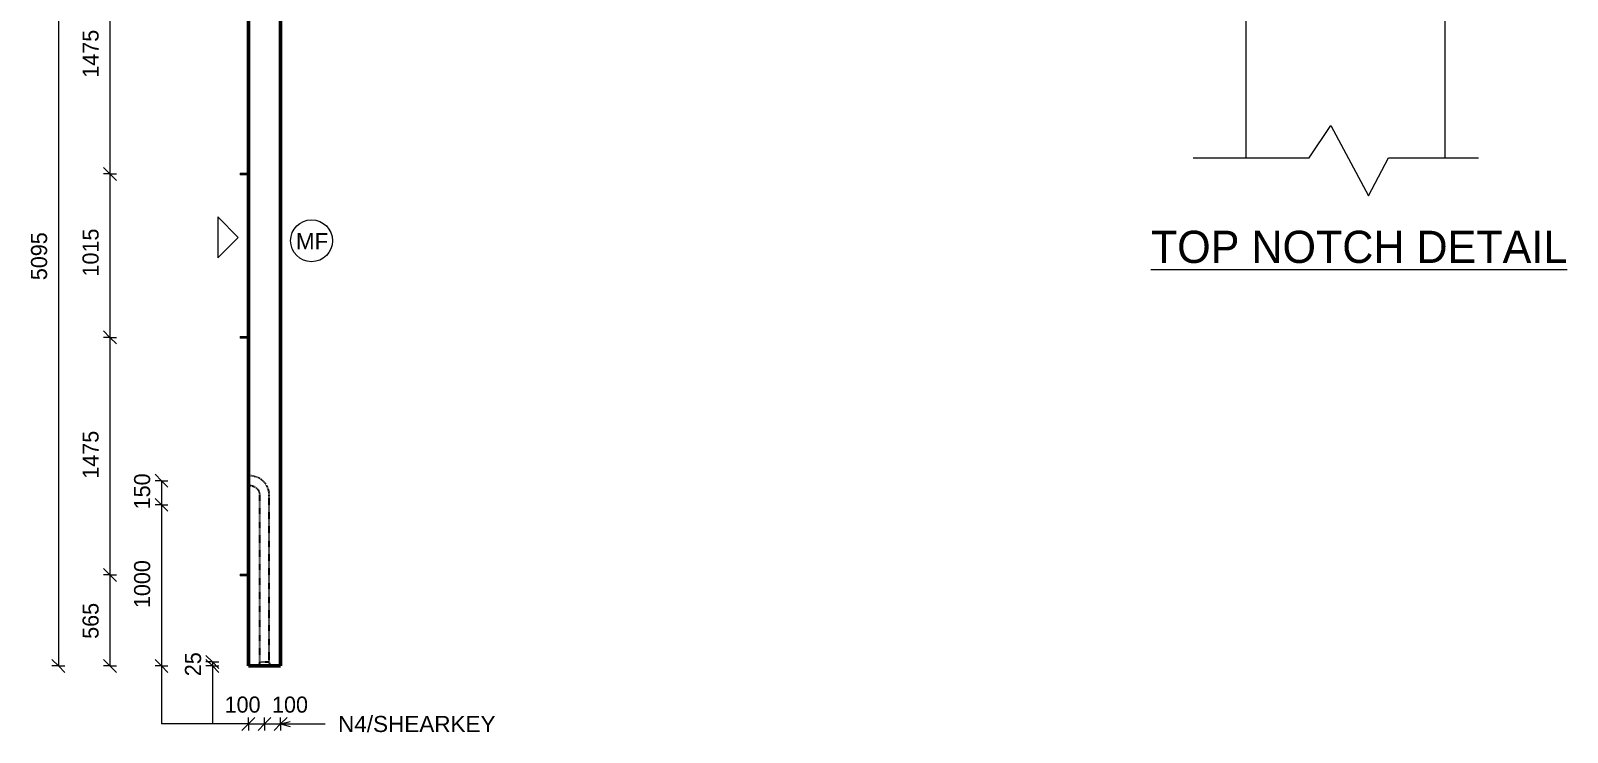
# Model space of a CAD drawing. Header units: millimetres. Extents: x 1421 to 26924, y -2138 to 20093.
# Drawn here: x 17383 to 26924, y -1807 to 2549 of the extents above; entities that cross this region are included whole.
import ezdxf

# ---------------------------------------------------------------- set-up
doc = ezdxf.new("R2010")
doc.units = ezdxf.units.MM
doc.linetypes.add('Dash', pattern=[6.36, 3.18, -3.18])
for name, color, linetype, lineweight in [('A-ANNO-DIMS', 211, 'Continuous', 9), ('A-ANNO-DIMS-40', 211, 'Continuous', 9), ('A-DETL-THIN', 151, 'Continuous', 18), ('A-GENM', 13, 'Continuous', 18), ('A-WALL', 113, 'Continuous', 25), ('A-WALL-HDLN', 110, 'Dash', 25), ('G-ANNO-TEXT', 231, 'Continuous', 9)]:
    doc.layers.add(name, color=color, linetype=linetype, lineweight=lineweight)
doc.styles.add('Arial', font='arial.ttf', dxfattribs={"height": 100})
doc.styles.add('Nirmala UI Semilight', font='NirmalaS.ttf', dxfattribs={"height": 100})
doc.styles.add('Nirmala UI Semilight_4', font='NirmalaS.ttf', dxfattribs={"height": 200})
doc.dimstyles.new('Arrow_Filled_-_2_5_NI_UI', dxfattribs={"dimscale": 304.8, "dimtxt": 104.736395, "dimasz": 0.262467, "dimexe": 0.131234, "dimexo": 0.0625, "dimgap": 0.131234, "dimtad": 1, "dimdec": 0, "dimzin": 0, "dimdsep": 46, "dimtxsty": 'Nirmala UI Semilight', "dimblk1": 'OBLIQUE', "dimblk2": 'OBLIQUE', "dimsah": 1, "dimcen": 0.09, "dimazin": 0, "dimtfac": 1, "dimtdec": 4, "dimtix": 1, "dimtmove": 0, "dimatfit": 3, "dimfxl": 0.131234, "dimfxlon": 1, "dimtvp": 1, "dimtolj": 1, "dimtzin": 0, "dimarcsym": 2})
doc.dimstyles.new('Arrow_Filled_-_2_5_NI_UI_2', dxfattribs={"dimscale": 304.8, "dimtxt": 104.736395, "dimasz": 0.262467, "dimexe": 0.131234, "dimexo": 0.0625, "dimgap": 0.131234, "dimtad": 1, "dimdec": 0, "dimzin": 0, "dimdsep": 46, "dimtxsty": 'Nirmala UI Semilight', "dimblk1": 'OBLIQUE', "dimblk2": 'OBLIQUE', "dimsah": 1, "dimcen": 0.09, "dimazin": 0, "dimtfac": 1, "dimtdec": 4, "dimtix": 1, "dimtmove": 2, "dimatfit": 3, "dimfxl": 0.131234, "dimfxlon": 1, "dimtvp": 1, "dimtolj": 1, "dimtzin": 0, "dimarcsym": 2})

# ---------------------------------------------------------------- blocks, each defined once
blk = doc.blocks.new('RR spread anchor face based - RR-SA-2_5-150-1726819-Elevation Right')
at = {"layer": 'A-GENM'}
for p, q in [((17885.4, 3140), (17890.4, 3140)), ((17885.4, 3140), (17885.4, 3130)), ((17890.4, 3130), (17885.4, 3130)), ((17890.4, 3140), (17935.4, 3140)), ((17890.4, 3140), (17890.4, 3130)), ((17935.4, 3130), (17890.4, 3130))]:
    blk.add_line(p, q, dxfattribs=at)
blk = doc.blocks.new('DIMBLOCK104-Elevation Right')
at = {"layer": 'A-ANNO-DIMS-40'}
for p, q in [((17555, 3700), (17515, 3740)), ((17555, 3700), (17515, 3700)), ((17555, 3700), (17555, -1395)), ((17555, 3700), (17595, 3660)), ((17555, 3700), (17595, 3700)), ((17555, -1395), (17515, -1355)), ((17555, -1395), (17515, -1395)), ((17555, -1395), (17595, -1435)), ((17555, -1395), (17595, -1395))]:
    blk.add_line(p, q, dxfattribs=at)
at = {"layer": 'A-ANNO-DIMS-40', "color": 0, "insert": (17384.5, 1000.2), "char_height": 100, "width": 365.625, "attachment_point": 1, "rotation": 90, "line_spacing_factor": 1.142579, "style": 'Nirmala UI Semilight'}
blk.add_mtext('5095', dxfattribs=at)
blk = doc.blocks.new('_Oblique')
at = {"color": 0, "linetype": 'ByBlock', "lineweight": -2}
blk.add_line((-0.5, -0.5), (0.5, 0.5), dxfattribs=at)
blk = doc.blocks.new('DIMBLOCK106-Elevation Right')
at = {"layer": 'A-ANNO-DIMS-40'}
for p, q in [((17875, 3135), (17835, 3175)), ((17875, 3135), (17835, 3135)), ((17875, 3135), (17875, 1660)), ((17875, 3135), (17915, 3095)), ((17875, 3135), (17915, 3135)), ((17875, 1660), (17835, 1700)), ((17875, 1660), (17835, 1660)), ((17875, 1660), (17915, 1620)), ((17875, 1660), (17915, 1660))]:
    blk.add_line(p, q, dxfattribs=at)
at = {"layer": 'A-ANNO-DIMS-40', "color": 0, "insert": (17704.5, 2257.5), "char_height": 100, "width": 335.918, "attachment_point": 1, "rotation": 90, "line_spacing_factor": 1.142579, "style": 'Nirmala UI Semilight'}
blk.add_mtext('1475', dxfattribs=at)
blk = doc.blocks.new('DIMBLOCK107-Elevation Right')
at = {"layer": 'A-ANNO-DIMS-40'}
for p, q in [((17875, 1660), (17835, 1700)), ((17875, 1660), (17835, 1660)), ((17875, 1660), (17875, 644.9)), ((17875, 1660), (17915, 1620)), ((17875, 1660), (17915, 1660)), ((17875, 644.9), (17835, 684.9)), ((17875, 644.9), (17835, 644.9)), ((17875, 644.9), (17915, 604.9)), ((17875, 644.9), (17915, 644.9))]:
    blk.add_line(p, q, dxfattribs=at)
at = {"layer": 'A-ANNO-DIMS-40', "color": 0, "insert": (17704.5, 1023), "char_height": 100, "width": 310.781, "attachment_point": 1, "rotation": 90, "line_spacing_factor": 1.142579, "style": 'Nirmala UI Semilight'}
blk.add_mtext('1015', dxfattribs=at)
blk = doc.blocks.new('DIMBLOCK108-Elevation Right')
at = {"layer": 'A-ANNO-DIMS-40'}
for p, q in [((17875, 644.9), (17835, 684.9)), ((17875, 644.9), (17835, 644.9)), ((17875, 644.9), (17875, -830.1)), ((17875, 644.9), (17915, 604.9)), ((17875, 644.9), (17915, 644.9)), ((17875, -830.1), (17835, -790.1)), ((17875, -830.1), (17835, -830.1)), ((17875, -830.1), (17915, -870.1)), ((17875, -830.1), (17915, -830.1))]:
    blk.add_line(p, q, dxfattribs=at)
at = {"layer": 'A-ANNO-DIMS-40', "color": 0, "insert": (17704.5, -232.6), "char_height": 100, "width": 335.918, "attachment_point": 1, "rotation": 90, "line_spacing_factor": 1.142579, "style": 'Nirmala UI Semilight'}
blk.add_mtext('1475', dxfattribs=at)
blk = doc.blocks.new('DIMBLOCK109-Elevation Right')
at = {"layer": 'A-ANNO-DIMS-40'}
for p, q in [((17875, -830.1), (17835, -790.1)), ((17875, -830.1), (17835, -830.1)), ((17875, -830.1), (17875, -1395)), ((17875, -830.1), (17915, -870.1)), ((17875, -830.1), (17915, -830.1)), ((17875, -1395), (17835, -1355)), ((17875, -1395), (17835, -1395)), ((17875, -1395), (17915, -1435)), ((17875, -1395), (17915, -1395))]:
    blk.add_line(p, q, dxfattribs=at)
at = {"layer": 'A-ANNO-DIMS-40', "color": 0, "insert": (17704.5, -1226.8), "char_height": 100, "width": 274.219, "attachment_point": 1, "rotation": 90, "line_spacing_factor": 1.142579, "style": 'Nirmala UI Semilight'}
blk.add_mtext('565', dxfattribs=at)
blk = doc.blocks.new('DIMBLOCK110-Elevation Right')
at = {"layer": 'A-ANNO-DIMS-40'}
for p, q in [((18195, -245), (18155, -205)), ((18195, -245), (18155, -245)), ((18195, -245), (18195, -395)), ((18195, -245), (18235, -285)), ((18195, -245), (18235, -245)), ((18195, -395), (18155, -355)), ((18195, -395), (18155, -395)), ((18195, -395), (18235, -435)), ((18195, -395), (18235, -395))]:
    blk.add_line(p, q, dxfattribs=at)
at = {"layer": 'A-ANNO-DIMS-40', "color": 0, "insert": (18024.5, -422.8), "char_height": 100, "width": 246.797, "attachment_point": 1, "rotation": 90, "line_spacing_factor": 1.142579, "style": 'Nirmala UI Semilight'}
blk.add_mtext('150', dxfattribs=at)
blk = doc.blocks.new('DIMBLOCK111-Elevation Right')
at = {"layer": 'A-ANNO-DIMS-40'}
for p, q in [((18195, -395), (18155, -355)), ((18195, -395), (18155, -395)), ((18195, -395), (18195, -1395)), ((18195, -395), (18235, -435)), ((18195, -395), (18235, -395)), ((18195, -1395), (18155, -1355)), ((18195, -1395), (18155, -1395)), ((18195, -1395), (18235, -1435)), ((18195, -1395), (18235, -1395))]:
    blk.add_line(p, q, dxfattribs=at)
at = {"layer": 'A-ANNO-DIMS-40', "color": 0, "insert": (18024.5, -1035.9), "char_height": 100, "width": 338.203, "attachment_point": 1, "rotation": 90, "line_spacing_factor": 1.142579, "style": 'Nirmala UI Semilight'}
blk.add_mtext('1000', dxfattribs=at)
blk = doc.blocks.new('DIMBLOCK114-Elevation Right')
at = {"layer": 'A-ANNO-DIMS-40'}
for p, q in [((18734.4, -1755.6), (18774.4, -1715.6)), ((18734.4, -1755.6), (18734.4, -1715.6)), ((18834.4, -1755.6), (18874.4, -1715.6)), ((18834.4, -1755.6), (18834.4, -1715.6)), ((18734.4, -1755.6), (18694.4, -1795.6)), ((18734.4, -1755.6), (18834.4, -1755.6)), ((18734.4, -1755.6), (18734.4, -1795.6)), ((18834.4, -1755.6), (18794.4, -1795.6)), ((18834.4, -1755.6), (18834.4, -1795.6))]:
    blk.add_line(p, q, dxfattribs=at)
at = {"layer": 'A-ANNO-DIMS-40', "color": 0, "insert": (18586.9, -1585.1), "char_height": 100, "width": 246.797, "attachment_point": 1, "line_spacing_factor": 1.142579, "style": 'Nirmala UI Semilight'}
blk.add_mtext('100', dxfattribs=at)
blk = doc.blocks.new('DIMBLOCK115-Elevation Right')
at = {"layer": 'A-ANNO-DIMS-40'}
for p, q in [((18834.4, -1755.6), (18874.4, -1715.6)), ((18834.4, -1755.6), (18834.4, -1715.6)), ((18934.4, -1755.6), (18974.4, -1715.6)), ((18934.4, -1755.6), (18934.4, -1715.6)), ((18834.4, -1755.6), (18794.4, -1795.6)), ((18834.4, -1755.6), (18934.4, -1755.6)), ((18834.4, -1755.6), (18834.4, -1795.6)), ((18934.4, -1755.6), (18894.4, -1795.6)), ((18934.4, -1755.6), (18934.4, -1795.6))]:
    blk.add_line(p, q, dxfattribs=at)
at = {"layer": 'A-ANNO-DIMS-40', "color": 0, "insert": (18881.5, -1585.1), "char_height": 100, "width": 246.797, "attachment_point": 1, "line_spacing_factor": 1.142579, "style": 'Nirmala UI Semilight'}
blk.add_mtext('100', dxfattribs=at)
blk = doc.blocks.new('DIMBLOCK116-Elevation Right')
at = {"layer": 'A-ANNO-DIMS-40'}
for p, q in [((18511, -1370), (18471, -1330)), ((18511, -1395), (18471, -1355)), ((18511, -1370), (18471, -1370)), ((18511, -1395), (18471, -1395)), ((18511, -1370), (18511, -1395)), ((18511, -1370), (18551, -1410)), ((18511, -1370), (18551, -1370)), ((18511, -1395), (18551, -1435)), ((18511, -1395), (18551, -1395))]:
    blk.add_line(p, q, dxfattribs=at)
at = {"layer": 'A-ANNO-DIMS-40', "color": 0, "insert": (18340.5, -1458.7), "char_height": 100, "width": 182.813, "attachment_point": 1, "rotation": 90, "line_spacing_factor": 1.142579, "style": 'Nirmala UI Semilight'}
blk.add_mtext('25', dxfattribs=at)

msp = doc.modelspace()

# ---------------------------------------------------------------- linework, layer by layer
at = {"layer": 'A-DETL-THIN', "lineweight": 9}
for p, q in [((24930.7, 1760.8), (24930.7, 3565.5)), ((26163.1, 3205), (26163.1, 1760.8)), ((25321.7, 1760.8), (25455.9, 1959.7)), ((25455.9, 1959.7), (25690.1, 1523.3)), ((24601.7, 1760.8), (25321.7, 1760.8)), ((25690.1, 1523.3), (25813.7, 1760.8)), ((25813.7, 1760.8), (26373.7, 1760.8))]:
    msp.add_line(p, q, dxfattribs=at)
at = {"layer": 'A-DETL-THIN'}
for p, q in [((18544.4, 1392.7), (18544.4, 1138.2)), ((18671.7, 1265.4), (18544.4, 1392.7)), ((18544.4, 1138.2), (18671.7, 1265.4)), ((18195, -1395), (18195, -1755.6)), ((18511, -1395), (18511, -1755.6)), ((18734.4, -1755.6), (18195, -1755.6))]:
    msp.add_line(p, q, dxfattribs=at)
msp.add_circle((19126.8, 1245.1), 130, dxfattribs=at)
at = {"layer": 'A-WALL', "lineweight": 50}
for p, q in [((18934.4, -1395), (18934.4, 3650)), ((18734.4, 3622), (18734.4, -1395)), ((18734.4, -1395), (18934.4, -1395))]:
    msp.add_line(p, q, dxfattribs=at)
at = {"layer": 'A-WALL-HDLN'}
for p, q in [((18744.4, -215), (18734.4, -215)), ((18734.4, -275), (18744.4, -275)), ((18804.4, -335), (18804.4, -1376.3)), ((18864.4, -1376.3), (18864.4, -335)), ((18804.3, -1376.3), (18796.9, -1395)), ((18806.9, -1370), (18861.9, -1370)), ((18864.4, -1376.3), (18871.8, -1395))]:
    msp.add_line(p, q, dxfattribs=at)
at = {"layer": 'A-WALL-HDLN', "flags": 128}
for points in [[(18864.4, -335), (18864.3, -330.2), (18864, -325.4), (18863.5, -320.6), (18862.8, -315.9), (18862, -311.2), (18860.9, -306.5), (18859.7, -301.8), (18858.3, -297.3), (18856.7, -292.7), (18854.9, -288.3), (18852.9, -283.9), (18850.8, -279.6), (18848.5, -275.4), (18846, -271.3), (18843.4, -267.2), (18840.6, -263.3), (18837.7, -259.5), (18834.6, -255.9), (18831.3, -252.3), (18828, -248.9), (18824.5, -245.6), (18820.8, -242.5), (18817.1, -239.5), (18813.2, -236.7), (18809.2, -234), (18805.1, -231.5), (18800.9, -229.2), (18796.6, -227), (18792.3, -225), (18787.8, -223.2), (18783.3, -221.5), (18778.8, -220), (18774.1, -218.8), (18769.5, -217.7), (18764.8, -216.7), (18760, -216), (18755.2, -215.5), (18750.5, -215.2), (18745.7, -215), (18744.4, -215)], [(18744.4, -275), (18746.8, -275), (18749.2, -275.2), (18751.5, -275.4), (18753.9, -275.8), (18756.3, -276.2), (18758.6, -276.7), (18760.9, -277.3), (18763.2, -278), (18765.5, -278.8), (18767.7, -279.7), (18769.9, -280.7), (18772.1, -281.8), (18774.2, -282.9), (18776.2, -284.2), (18778.2, -285.5), (18780.2, -286.9), (18782.1, -288.3), (18783.9, -289.9), (18785.7, -291.5), (18787.4, -293.2), (18789, -295), (18790.6, -296.8), (18792.1, -298.7), (18793.5, -300.6), (18794.9, -302.6), (18796.1, -304.6), (18797.3, -306.7), (18798.4, -308.9), (18799.4, -311), (18800.3, -313.3), (18801.1, -315.5), (18801.8, -317.8), (18802.5, -320.1), (18803, -322.4), (18803.5, -324.8), (18803.8, -327.2), (18804.1, -329.6), (18804.3, -332), (18804.4, -334.4), (18804.4, -335)], [(18806.9, -1370), (18805.8, -1372.7), (18805, -1374.7), (18804.5, -1375.9), (18804.4, -1376.2)], [(18864.3, -1376.2), (18864.2, -1375.9), (18863.7, -1374.7), (18862.9, -1372.7), (18861.9, -1370)]]:
    msp.add_lwpolyline(points, dxfattribs=at)
at = {"layer": 'G-ANNO-TEXT', "color": 10}
for q in [(18994.3, -1739.5), (18994.3, -1771.6), (19211.3, -1755.5)]:
    msp.add_line((18934.3, -1755.5), q, dxfattribs=at)

# ---------------------------------------------------------------- block references
at = {"layer": 'A-GENM'}
for p in [(798.9, -1475), (798.9, -2490.1), (798.9, -3965.1)]:
    msp.add_blockref('RR spread anchor face based - RR-SA-2_5-150-1726819-Elevation Right', p, dxfattribs=at)

# ---------------------------------------------------------------- texts
at = {"layer": 'G-ANNO-TEXT', "color": 7, "attachment_point": 1}
for s, insert, char_height, width, style in [('MF', (19029.3, 1292.6), 100, 240.506, 'Arial'), ('\\LTOP NOTCH DETAIL', (24338.8, 1307.2), 200, 2975.864, 'Nirmala UI Semilight_4'), ('N4/SHEARKEY', (19291.3, -1705.5), 100, 1180.084, 'Arial')]:
    msp.add_mtext(s, dxfattribs=dict(at, insert=insert, char_height=char_height, width=width, style=style))

# ---------------------------------------------------------------- dimensions: what is measured, and where the dimension line sits
at = {"layer": 'A-ANNO-DIMS'}
for base, p1, p2, override, picture, middle in [((17555, -1395), (17595, 3700), (17595, -1395), {"dimpost": '<>', "dimfxl": 5095}, 'DIMBLOCK104-Elevation Right', (17463.3, 1152.5)), ((17875, 1660), (17915, 3135), (17915, 1660), {"dimpost": '<>', "dimfxl": 1475}, 'DIMBLOCK106-Elevation Right', (17783, 2397.5)), ((17875, 644.9), (17915, 1660), (17915, 644.9), {"dimpost": '<>', "dimfxl": 1015.1}, 'DIMBLOCK107-Elevation Right', (17783, 1152.4)), ((17875, -830.1), (17915, 644.9), (17915, -830.1), {"dimpost": '<>', "dimfxl": 1475}, 'DIMBLOCK108-Elevation Right', (17783, -92.6)), ((18195, -395), (18235, -245), (18235, -395), {"dimpost": '<>', "dimfxl": 150}, 'DIMBLOCK110-Elevation Right', (18103, -320)), ((18195, -1395), (18235, -395), (18235, -1395), {"dimpost": '<>', "dimfxl": 1000}, 'DIMBLOCK111-Elevation Right', (18103, -895)), ((17875, -1395), (17915, -830.1), (17915, -1395), {"dimpost": '<>', "dimfxl": 564.9}, 'DIMBLOCK109-Elevation Right', (17783.3, -1112.6)), ((18511, -1395), (18551, -1370), (18551, -1395), {"dimpost": '<>', "dimfxl": 25}, 'DIMBLOCK116-Elevation Right', (18419.3, -1382.5))]:
    dim = msp.add_linear_dim(base=base, p1=p1, p2=p2, angle=90, dimstyle='Arrow_Filled_-_2_5_NI_UI', override=override, dxfattribs=at)
    dim.commit()
    dim.dimension.update_dxf_attribs({"geometry": picture, "text_midpoint": middle})
for base, p1, p2, picture, middle in [((18834.4, -1755.6), (18734.4, -1715.6), (18834.4, -1715.6), 'DIMBLOCK114-Elevation Right', (18710.3, -1651.8)), ((18934.4, -1755.6), (18834.4, -1715.6), (18934.4, -1715.6), 'DIMBLOCK115-Elevation Right', (19004.9, -1651.8))]:
    dim = msp.add_linear_dim(base=base, p1=p1, p2=p2, dimstyle='Arrow_Filled_-_2_5_NI_UI_2', override={"dimpost": '<>', "dimfxl": 100}, dxfattribs=at)
    dim.commit()
    dim.dimension.update_dxf_attribs({"geometry": picture, "text_midpoint": middle, "dimtype": 160})

doc.saveas('drawing.dxf')
